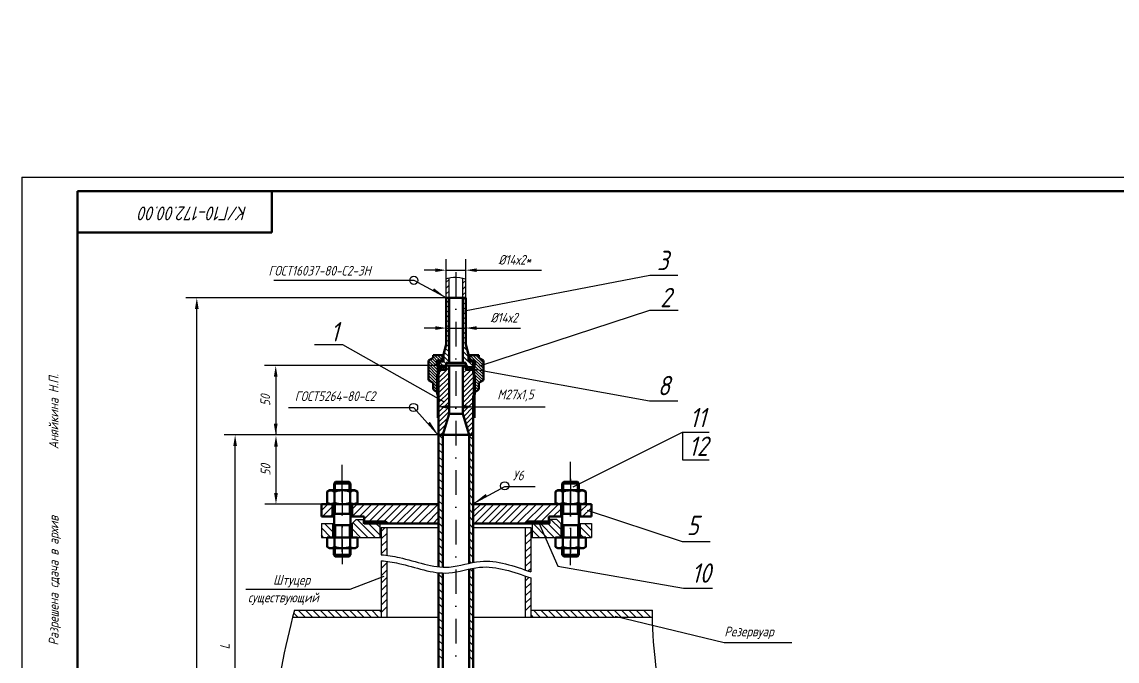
# Model space of a CAD drawing. Header units: inches. Extents: x 5611 to 9158, y -1675 to 1870.
# Drawn here: x 5611.2 to 6006.2, y 1639.5 to 1870.3 of the extents above; entities that cross this region are included whole.
import ezdxf

# ---------------------------------------------------------------- set-up
doc = ezdxf.new("R2010")
doc.units = ezdxf.units.IN
doc.header["$LTSCALE"] = 0.7
doc.header["$MEASUREMENT"] = 0
doc.linetypes.add('DASHDOT', pattern=[25.4, 12.7, -6.35, 0, -6.35])
doc.styles.get("Standard").update_dxf_attribs({"font": 'romand.shx', "width": 0.8, "oblique": 15, "height": 3.5})
doc.dimstyles.get("Standard").update_dxf_attribs({"dimtxt": 3.5, "dimasz": 4, "dimexe": 4, "dimexo": 0, "dimgap": 2, "dimtad": 1, "dimdec": 0, "dimdsep": 46, "dimtxsty": 'Standard', "dimcen": 0.09, "dimadec": 0, "dimazin": 0, "dimtfac": 1, "dimtdec": 0, "dimtmove": 0, "dimatfit": 3, "dimfxl": 0, "dimtolj": 1, "dimtzin": 0, "dimlwd": 25, "dimlwe": 25, "dimarcsym": 0})

# ---------------------------------------------------------------- blocks, each defined once
blk = doc.blocks.new('*D426')
at = {"color": 0, "linetype": 'Continuous', "lineweight": 25}
for p, q in [((5764.26, 1777.58), (5764.26, 1784.65)), ((5771.26, 1777.53), (5771.26, 1784.65)), ((5760.26, 1780.65), (5756.26, 1780.65)), ((5764.26, 1780.65), (5771.26, 1780.65)), ((5775.26, 1780.65), (5798.64, 1780.65))]:
    blk.add_line(p, q, dxfattribs=at)
for points in [[(5760.26, 1781.31), (5760.26, 1779.98), (5764.26, 1780.65)], [(5775.26, 1781.31), (5775.26, 1779.98), (5771.26, 1780.65)]]:
    blk.add_solid(points, dxfattribs=at)
at = {"layer": 'DEFPOINTS', "color": 0, "linetype": 'Continuous', "lineweight": 25}
for p in [(5771.26, 1780.65), (5764.26, 1777.58), (5771.26, 1777.53)]:
    blk.add_point(p, dxfattribs=at)
at = {"color": 0, "linetype": 'Continuous', "lineweight": 25, "insert": (5788.95, 1784.4), "char_height": 3.5, "attachment_point": 5}
blk.add_mtext('\\A1;%%C14х2*', dxfattribs=at)
blk = doc.blocks.new('*D461')
at = {"color": 0, "lineweight": 25}
for p, q in [((5764.26, 1770.69), (5670.27, 1770.69)), ((5674.27, 1477.43), (5674.27, 1766.69)), ((5748.76, 1473.43), (5670.27, 1473.43))]:
    blk.add_line(p, q, dxfattribs=at)
for points in [[(5673.61, 1766.69), (5674.94, 1766.69), (5674.27, 1770.69)], [(5673.61, 1477.43), (5674.94, 1477.43), (5674.27, 1473.43)]]:
    blk.add_solid(points, dxfattribs=at)
at = {"layer": 'DEFPOINTS', "color": 0, "lineweight": 25}
for p in [(5674.27, 1770.69), (5764.26, 1770.69), (5748.76, 1473.43)]:
    blk.add_point(p, dxfattribs=at)
at = {"color": 0, "lineweight": 25, "insert": (5670.52, 1622.06), "char_height": 3.5, "attachment_point": 5, "rotation": 90}
blk.add_mtext('\\A1;L *', dxfattribs=at)
blk = doc.blocks.new('*D464')
at = {"color": 0, "lineweight": 25}
for p, q in [((5761.01, 1735.73), (5761.01, 1727.31)), ((5774.51, 1735.74), (5774.51, 1727.31)), ((5765.01, 1731.31), (5770.51, 1731.31)), ((5774.51, 1731.31), (5799.98, 1731.31))]:
    blk.add_line(p, q, dxfattribs=at)
for points in [[(5765.01, 1731.98), (5765.01, 1730.64), (5761.01, 1731.31)], [(5770.51, 1731.98), (5770.51, 1730.64), (5774.51, 1731.31)]]:
    blk.add_solid(points, dxfattribs=at)
at = {"layer": 'DEFPOINTS', "color": 0, "lineweight": 25}
for p in [(5761.01, 1735.73), (5774.51, 1735.74), (5774.51, 1731.31)]:
    blk.add_point(p, dxfattribs=at)
at = {"color": 0, "lineweight": 25, "insert": (5789.24, 1735.39), "char_height": 3.5, "attachment_point": 5}
blk.add_mtext('\\A1;М27х1,5', dxfattribs=at)

msp = doc.modelspace()

# ---------------------------------------------------------------- hatches: boundary and pattern name
at = {"linetype": 'Continuous', "lineweight": 25}
h = msp.add_hatch(dxfattribs=at)
h.set_pattern_fill('ANSI31', color=0, scale=12, style=0)
h.set_pattern_definition([(45, (4296.405, 1072.1321), (-1.0606602, 1.0606602), [])])
h.paths.add_polyline_path([(5765.26, 1777.89), (5764.82, 1777.78), (5764.26, 1777.58), (5764.26, 1770.69), (5765.26, 1770.69)])
h.paths.add_polyline_path([(5771.26, 1777.53), (5770.66, 1777.66), (5770.26, 1777.74), (5770.26, 1770.69), (5771.26, 1770.69)])
h = msp.add_hatch(dxfattribs=at)
h.set_pattern_fill('ANSI31', color=0, scale=10, angle=90, style=0)
h.set_pattern_definition([(135, (4296.405, 1072.1321), (-0.8838835, -0.8838835), [])])
h.paths.add_polyline_path([(5765.26, 1770.69), (5764.26, 1770.69), (5764.26, 1753.82), (5763.26, 1750.19), (5763.26, 1747.69), (5761.56, 1747.69), (5761.56, 1745.69), (5764.26, 1745.69), (5764.26, 1747.19), (5765.26, 1747.19)])
h.paths.add_polyline_path([(5772.26, 1750.19), (5771.26, 1753.82), (5771.26, 1770.69), (5770.26, 1770.69), (5770.26, 1747.19), (5771.26, 1747.19), (5771.26, 1745.69), (5773.96, 1745.69), (5773.96, 1747.69), (5772.26, 1747.69)])
h = msp.add_hatch(dxfattribs=at)
h.set_pattern_fill('ANSI37', color=0, scale=5, style=0)
h.set_pattern_definition([(45, (4296.40495, 1072.1321), (-0.44194174, 0.44194174), []), (135, (4296.40495, 1072.1321), (-0.44194174, -0.44194174), [])])
h.paths.add_polyline_path([(5773.96, 1745.69), (5771.26, 1745.69), (5771.26, 1744.69), (5773.96, 1744.69)])
h.paths.add_polyline_path([(5764.26, 1745.69), (5761.56, 1745.69), (5761.56, 1744.69), (5764.26, 1744.69)])
at = {"lineweight": 25}
h = msp.add_hatch(dxfattribs=at)
h.set_pattern_fill('ANSI31', color=256, scale=15, angle=90, style=0)
h.set_pattern_definition([(135, (301.7404, 626.126), (-1.3258252, -1.3258252), [])])
h.paths.add_polyline_path([(5740.76, 1655.39), (5740.76, 1657.89), (5709.51, 1657.89), (5709.51, 1657.88), (5709.51, 1657.87), (5709.5, 1657.86), (5709.5, 1657.85), (5709.5, 1657.84), (5709.5, 1657.83), (5709.49, 1657.82), (5709.49, 1657.81), (5709.49, 1657.8), (5709.49, 1657.79), (5709.48, 1657.78), (5709.48, 1657.77), (5709.48, 1657.76), (5709.48, 1657.75), (5709.47, 1657.74), (5709.47, 1657.73), (5709.47, 1657.72), (5709.47, 1657.71), (5709.46, 1657.7), (5709.46, 1657.69), (5709.46, 1657.68), (5709.46, 1657.67), (5709.45, 1657.66), (5709.45, 1657.65), (5709.45, 1657.64), (5709.45, 1657.63), (5709.44, 1657.62), (5709.44, 1657.61), (5709.44, 1657.6), (5709.43, 1657.59), (5709.43, 1657.58), (5709.43, 1657.57), (5709.43, 1657.56), (5709.42, 1657.56), (5709.42, 1657.55), (5709.42, 1657.54), (5709.42, 1657.53), (5709.41, 1657.52), (5709.41, 1657.51), (5709.41, 1657.5), (5709.41, 1657.49), (5709.4, 1657.48), (5709.4, 1657.47), (5709.4, 1657.46), (5709.4, 1657.45), (5709.39, 1657.44), (5709.39, 1657.43), (5709.39, 1657.42), (5709.39, 1657.41), (5709.38, 1657.4), (5709.38, 1657.39), (5709.38, 1657.38), (5709.38, 1657.37), (5709.37, 1657.36), (5709.37, 1657.35), (5709.37, 1657.34), (5709.37, 1657.33), (5709.36, 1657.32), (5709.36, 1657.31), (5709.36, 1657.3), (5709.35, 1657.29), (5709.35, 1657.28), (5709.35, 1657.27), (5709.35, 1657.26), (5709.34, 1657.25), (5709.34, 1657.24), (5709.34, 1657.23), (5709.34, 1657.22), (5709.33, 1657.21), (5709.33, 1657.2), (5709.33, 1657.19), (5709.33, 1657.18), (5709.32, 1657.17), (5709.32, 1657.16), (5709.32, 1657.15), (5709.32, 1657.15), (5709.31, 1657.14), (5709.31, 1657.13), (5709.31, 1657.12), (5709.31, 1657.11), (5709.3, 1657.1), (5709.3, 1657.09), (5709.3, 1657.08), (5709.3, 1657.07), (5709.29, 1657.06), (5709.29, 1657.05), (5709.29, 1657.04), (5709.29, 1657.03), (5709.28, 1657.02), (5709.28, 1657.01), (5709.28, 1657), (5709.28, 1656.99), (5709.27, 1656.98), (5709.27, 1656.97), (5709.27, 1656.96), (5709.26, 1656.95), (5709.26, 1656.94), (5709.26, 1656.93), (5709.26, 1656.92), (5709.25, 1656.91), (5709.25, 1656.9), (5709.25, 1656.89), (5709.25, 1656.88), (5709.24, 1656.87), (5709.24, 1656.86), (5709.24, 1656.85), (5709.24, 1656.84), (5709.23, 1656.83), (5709.23, 1656.82), (5709.23, 1656.81), (5709.23, 1656.8), (5709.22, 1656.79), (5709.22, 1656.78), (5709.22, 1656.77), (5709.22, 1656.76), (5709.21, 1656.75), (5709.21, 1656.74), (5709.21, 1656.73), (5709.21, 1656.73), (5709.2, 1656.72), (5709.2, 1656.71), (5709.2, 1656.7), (5709.2, 1656.69), (5709.19, 1656.68), (5709.19, 1656.67), (5709.19, 1656.66), (5709.19, 1656.65), (5709.18, 1656.64), (5709.18, 1656.63), (5709.18, 1656.62), (5709.18, 1656.61), (5709.17, 1656.6), (5709.17, 1656.59), (5709.17, 1656.58), (5709.17, 1656.57), (5709.16, 1656.56), (5709.16, 1656.55), (5709.16, 1656.54), (5709.15, 1656.53), (5709.15, 1656.52), (5709.15, 1656.51), (5709.15, 1656.5), (5709.14, 1656.49), (5709.14, 1656.48), (5709.14, 1656.47), (5709.14, 1656.46), (5709.13, 1656.45), (5709.13, 1656.44), (5709.13, 1656.43), (5709.13, 1656.42), (5709.12, 1656.41), (5709.12, 1656.4), (5709.12, 1656.39), (5709.12, 1656.38), (5709.11, 1656.37), (5709.11, 1656.36), (5709.11, 1656.35), (5709.11, 1656.34), (5709.1, 1656.33), (5709.1, 1656.32), (5709.1, 1656.31), (5709.1, 1656.31), (5709.09, 1656.3), (5709.09, 1656.29), (5709.09, 1656.28), (5709.09, 1656.27), (5709.08, 1656.26), (5709.08, 1656.25), (5709.08, 1656.24), (5709.08, 1656.23), (5709.07, 1656.22), (5709.07, 1656.21), (5709.07, 1656.2), (5709.07, 1656.19), (5709.06, 1656.18), (5709.06, 1656.17), (5709.06, 1656.16), (5709.06, 1656.15), (5709.05, 1656.14), (5709.05, 1656.13), (5709.05, 1656.12), (5709.05, 1656.11), (5709.04, 1656.1), (5709.04, 1656.09), (5709.04, 1656.08), (5709.03, 1656.07), (5709.03, 1656.06), (5709.03, 1656.05), (5709.03, 1656.04), (5709.02, 1656.03), (5709.02, 1656.02), (5709.02, 1656.01), (5709.02, 1656), (5709.01, 1655.99), (5709.01, 1655.98), (5709.01, 1655.97), (5709.01, 1655.96), (5709, 1655.95), (5709, 1655.94), (5709, 1655.93), (5709, 1655.92), (5708.99, 1655.91), (5708.99, 1655.9), (5708.99, 1655.9), (5708.99, 1655.89), (5708.98, 1655.88), (5708.98, 1655.87), (5708.98, 1655.86), (5708.98, 1655.85), (5708.97, 1655.84), (5708.97, 1655.83), (5708.97, 1655.82), (5708.97, 1655.81), (5708.96, 1655.8), (5708.96, 1655.79), (5708.96, 1655.78), (5708.96, 1655.77), (5708.95, 1655.76), (5708.95, 1655.75), (5708.95, 1655.74), (5708.95, 1655.73), (5708.94, 1655.72), (5708.94, 1655.71), (5708.94, 1655.7), (5708.94, 1655.69), (5708.93, 1655.68), (5708.93, 1655.67), (5708.93, 1655.66), (5708.93, 1655.65), (5708.92, 1655.64), (5708.92, 1655.63), (5708.92, 1655.62), (5708.92, 1655.61), (5708.91, 1655.6), (5708.91, 1655.59), (5708.91, 1655.58), (5708.91, 1655.57), (5708.9, 1655.56), (5708.9, 1655.55), (5708.9, 1655.54), (5708.9, 1655.53), (5708.89, 1655.52), (5708.89, 1655.51), (5708.89, 1655.5), (5708.89, 1655.49), (5708.88, 1655.48), (5708.88, 1655.48), (5708.88, 1655.47), (5708.87, 1655.46), (5708.87, 1655.45), (5708.87, 1655.44), (5708.87, 1655.43), (5708.86, 1655.42), (5708.86, 1655.41), (5708.86, 1655.4), (5708.86, 1655.39)])
h.paths.add_polyline_path([(5794.76, 1657.89), (5794.76, 1655.39), (5838.62, 1655.39), (5838.62, 1655.4), (5838.62, 1655.41), (5838.62, 1655.42), (5838.62, 1655.43), (5838.62, 1655.44), (5838.62, 1655.45), (5838.62, 1655.46), (5838.62, 1655.47), (5838.62, 1655.48), (5838.62, 1655.49), (5838.62, 1655.5), (5838.62, 1655.51), (5838.62, 1655.52), (5838.62, 1655.53), (5838.62, 1655.54), (5838.62, 1655.55), (5838.62, 1655.56), (5838.62, 1655.56), (5838.62, 1655.57), (5838.62, 1655.58), (5838.62, 1655.59), (5838.62, 1655.6), (5838.62, 1655.61), (5838.62, 1655.62), (5838.62, 1655.63), (5838.62, 1655.64), (5838.62, 1655.65), (5838.62, 1655.66), (5838.62, 1655.67), (5838.62, 1655.68), (5838.62, 1655.69), (5838.62, 1655.7), (5838.62, 1655.71), (5838.62, 1655.72), (5838.62, 1655.73), (5838.62, 1655.74), (5838.62, 1655.75), (5838.62, 1655.76), (5838.62, 1655.77), (5838.62, 1655.78), (5838.62, 1655.79), (5838.62, 1655.8), (5838.62, 1655.81), (5838.62, 1655.82), (5838.62, 1655.83), (5838.62, 1655.84), (5838.62, 1655.85), (5838.62, 1655.86), (5838.62, 1655.87), (5838.62, 1655.88), (5838.62, 1655.89), (5838.62, 1655.9), (5838.62, 1655.91), (5838.62, 1655.92), (5838.62, 1655.93), (5838.62, 1655.94), (5838.62, 1655.95), (5838.62, 1655.96), (5838.62, 1655.97), (5838.62, 1655.98), (5838.62, 1655.99), (5838.62, 1656), (5838.62, 1656.01), (5838.62, 1656.02), (5838.62, 1656.03), (5838.62, 1656.04), (5838.62, 1656.05), (5838.62, 1656.06), (5838.62, 1656.07), (5838.62, 1656.08), (5838.62, 1656.09), (5838.62, 1656.1), (5838.62, 1656.11), (5838.62, 1656.12), (5838.62, 1656.13), (5838.62, 1656.14), (5838.61, 1656.15), (5838.61, 1656.16), (5838.61, 1656.17), (5838.61, 1656.18), (5838.61, 1656.18), (5838.61, 1656.19), (5838.61, 1656.2), (5838.61, 1656.21), (5838.61, 1656.22), (5838.61, 1656.23), (5838.61, 1656.24), (5838.61, 1656.25), (5838.61, 1656.26), (5838.61, 1656.27), (5838.61, 1656.28), (5838.61, 1656.29), (5838.61, 1656.3), (5838.61, 1656.31), (5838.61, 1656.32), (5838.61, 1656.33), (5838.61, 1656.34), (5838.61, 1656.35), (5838.61, 1656.36), (5838.61, 1656.37), (5838.61, 1656.38), (5838.61, 1656.39), (5838.61, 1656.4), (5838.61, 1656.41), (5838.61, 1656.42), (5838.61, 1656.43), (5838.61, 1656.44), (5838.61, 1656.45), (5838.61, 1656.46), (5838.61, 1656.47), (5838.61, 1656.48), (5838.61, 1656.49), (5838.61, 1656.5), (5838.61, 1656.51), (5838.61, 1656.52), (5838.61, 1656.53), (5838.61, 1656.54), (5838.61, 1656.55), (5838.61, 1656.56), (5838.61, 1656.57), (5838.61, 1656.58), (5838.61, 1656.59), (5838.61, 1656.6), (5838.61, 1656.61), (5838.61, 1656.62), (5838.61, 1656.63), (5838.61, 1656.64), (5838.61, 1656.65), (5838.61, 1656.65), (5838.61, 1656.66), (5838.61, 1656.67), (5838.61, 1656.68), (5838.61, 1656.69), (5838.61, 1656.7), (5838.61, 1656.71), (5838.61, 1656.72), (5838.61, 1656.73), (5838.61, 1656.74), (5838.61, 1656.75), (5838.61, 1656.76), (5838.61, 1656.77), (5838.61, 1656.78), (5838.61, 1656.79), (5838.61, 1656.8), (5838.61, 1656.81), (5838.61, 1656.82), (5838.61, 1656.83), (5838.61, 1656.84), (5838.61, 1656.85), (5838.61, 1656.86), (5838.61, 1656.87), (5838.61, 1656.88), (5838.61, 1656.89), (5838.61, 1656.9), (5838.61, 1656.91), (5838.61, 1656.92), (5838.61, 1656.93), (5838.61, 1656.94), (5838.61, 1656.95), (5838.61, 1656.96), (5838.61, 1656.97), (5838.61, 1656.98), (5838.62, 1656.99), (5838.62, 1657), (5838.62, 1657.01), (5838.62, 1657.02), (5838.62, 1657.03), (5838.62, 1657.03), (5838.62, 1657.04), (5838.62, 1657.05), (5838.62, 1657.06), (5838.62, 1657.07), (5838.62, 1657.08), (5838.62, 1657.09), (5838.62, 1657.1), (5838.62, 1657.11), (5838.62, 1657.12), (5838.62, 1657.13), (5838.62, 1657.14), (5838.62, 1657.15), (5838.62, 1657.16), (5838.62, 1657.17), (5838.62, 1657.18), (5838.62, 1657.19), (5838.62, 1657.2), (5838.62, 1657.21), (5838.62, 1657.22), (5838.62, 1657.23), (5838.62, 1657.24), (5838.62, 1657.25), (5838.62, 1657.26), (5838.62, 1657.27), (5838.62, 1657.28), (5838.62, 1657.29), (5838.62, 1657.3), (5838.62, 1657.31), (5838.62, 1657.32), (5838.62, 1657.33), (5838.62, 1657.34), (5838.62, 1657.35), (5838.62, 1657.36), (5838.62, 1657.37), (5838.62, 1657.37), (5838.62, 1657.38), (5838.62, 1657.39), (5838.62, 1657.4), (5838.62, 1657.41), (5838.62, 1657.42), (5838.62, 1657.43), (5838.62, 1657.44), (5838.62, 1657.45), (5838.62, 1657.46), (5838.62, 1657.47), (5838.62, 1657.48), (5838.62, 1657.49), (5838.62, 1657.5), (5838.62, 1657.51), (5838.62, 1657.52), (5838.62, 1657.53), (5838.62, 1657.54), (5838.62, 1657.55), (5838.62, 1657.56), (5838.62, 1657.57), (5838.62, 1657.58), (5838.62, 1657.59), (5838.62, 1657.6), (5838.62, 1657.61), (5838.62, 1657.62), (5838.62, 1657.63), (5838.62, 1657.64), (5838.62, 1657.65), (5838.62, 1657.66), (5838.62, 1657.67), (5838.62, 1657.67), (5838.62, 1657.68), (5838.62, 1657.69), (5838.62, 1657.7), (5838.62, 1657.71), (5838.62, 1657.72), (5838.62, 1657.73), (5838.62, 1657.74), (5838.62, 1657.75), (5838.62, 1657.76), (5838.62, 1657.77), (5838.62, 1657.78), (5838.62, 1657.79), (5838.62, 1657.8), (5838.62, 1657.81), (5838.62, 1657.82), (5838.62, 1657.83), (5838.62, 1657.84), (5838.62, 1657.85), (5838.62, 1657.86), (5838.62, 1657.87), (5838.62, 1657.88), (5838.62, 1657.89)])

# ---------------------------------------------------------------- linework, layer by layer
for p, q in [((5611.18, 1814.2), (5611.18, 1394.2)), ((5764.43, 1770.5), (5752.65, 1776.92)), ((5761.47, 1720.97), (5752.54, 1730.98)), ((5724.26, 1701.19), (5724.26, 1704.19)), ((5729.26, 1701.19), (5729.26, 1704.19)), ((5773.88, 1696.27), (5785.4, 1702.5))]:
    msp.add_line(p, q)
for p, q in [((5611.18, 1814.2), (6205.18, 1814.2)), ((5770.8, 1765.98), (5837.66, 1778.9)), ((5837.66, 1778.9), (5847.79, 1778.9)), ((5752.65, 1776.92), (5702.04, 1776.92)), ((5764.26, 1770.69), (5764.26, 1755.75)), ((5771.26, 1770.69), (5771.26, 1755.75)), ((5776.35, 1746.07), (5837.75, 1766.19)), ((5837.75, 1766.19), (5847.88, 1766.19)), ((5760.26, 1759.75), (5756.26, 1759.75)), ((5764.26, 1759.75), (5771.26, 1759.75)), ((5775.26, 1759.75), (5790.99, 1759.75)), ((5726.94, 1753.64), (5716.71, 1753.64)), ((5763.34, 1733.06), (5726.94, 1753.64)), ((5764.26, 1746.19), (5698.74, 1746.19)), ((5772.5, 1745.3), (5837.63, 1733.49)), ((5702.74, 1742.19), (5702.74, 1721.19)), ((5752.54, 1730.98), (5707.3, 1730.98)), ((5837.63, 1733.49), (5847.76, 1733.49)), ((5761.51, 1721.19), (5684.09, 1721.19)), ((5774.01, 1721.19), (5761.51, 1721.19)), ((5763.01, 1717.09), (5761.51, 1718.59)), ((5763.01, 1719.74), (5761.56, 1721.19)), ((5774.01, 1719.35), (5772.51, 1720.85)), ((5810.07, 1702.44), (5849.53, 1722.16)), ((5849.53, 1722.16), (5859.06, 1722.16)), ((5849.53, 1722.16), (5849.53, 1712.16)), ((5688.09, 1572.43), (5688.09, 1717.19)), ((5702.82, 1716.97), (5702.82, 1700.19)), ((5763.01, 1714.44), (5761.51, 1715.94)), ((5774.01, 1716.69), (5772.51, 1718.19)), ((5774.01, 1714.04), (5772.51, 1715.54)), ((5763.01, 1711.79), (5761.51, 1713.29)), ((5774.01, 1711.39), (5772.51, 1712.89)), ((5809.11, 1704.2), (5809.11, 1711.4)), ((5849.53, 1712.16), (5859.06, 1712.16)), ((5726.76, 1704.19), (5726.76, 1710.36)), ((5763.01, 1709.13), (5761.51, 1710.63)), ((5763.01, 1706.48), (5761.51, 1707.98)), ((5774.01, 1708.74), (5772.51, 1710.24)), ((5774.01, 1706.09), (5772.51, 1707.59)), ((5763.01, 1703.83), (5761.51, 1705.33)), ((5774.01, 1703.44), (5772.51, 1704.94)), ((5806.61, 1701.19), (5806.61, 1704.19)), ((5811.61, 1701.19), (5811.61, 1704.19)), ((5763.01, 1701.18), (5761.51, 1702.68)), ((5763.01, 1698.53), (5761.51, 1700.03)), ((5774.01, 1700.79), (5772.51, 1702.29)), ((5774.01, 1698.13), (5772.51, 1699.63)), ((5785.4, 1702.5), (5796.37, 1702.5)), ((5719.26, 1696.19), (5698.82, 1696.19)), ((5719.26, 1693.93), (5721.52, 1696.19)), ((5749.26, 1696.19), (5719.26, 1696.19)), ((5719.67, 1691.69), (5723.26, 1695.28)), ((5723.76, 1696.19), (5723.76, 1691.69)), ((5724.3, 1692.71), (5724.3, 1696.19)), ((5729.3, 1692.71), (5729.3, 1696.19)), ((5729.76, 1696.19), (5729.76, 1691.69)), ((5730.26, 1694.32), (5732.12, 1696.19)), ((5730.28, 1691.69), (5734.78, 1696.19)), ((5732.93, 1691.69), (5737.43, 1696.19)), ((5734.61, 1690.72), (5740.08, 1696.19)), ((5736.48, 1689.94), (5742.73, 1696.19)), ((5739.13, 1689.94), (5745.38, 1696.19)), ((5741.78, 1689.94), (5748.03, 1696.19)), ((5743.69, 1689.19), (5750.69, 1696.19)), ((5746.34, 1689.19), (5753.34, 1696.19)), ((5748.68, 1689.19), (5755.68, 1696.19)), ((5751.48, 1689.19), (5758.48, 1696.19)), ((5754.29, 1689.19), (5761.29, 1696.19)), ((5763.01, 1695.88), (5761.51, 1697.38)), ((5774.01, 1695.48), (5772.51, 1696.98)), ((5774.01, 1691.46), (5778.74, 1696.19)), ((5774.01, 1693.48), (5776.71, 1696.19)), ((5774.42, 1689.19), (5781.42, 1696.19)), ((5776.93, 1689.19), (5783.93, 1696.19)), ((5779.44, 1689.19), (5786.44, 1696.19)), ((5781.79, 1689.19), (5788.79, 1696.19)), ((5784.45, 1689.19), (5791.45, 1696.19)), ((5787.1, 1689.19), (5794.1, 1696.19)), ((5789.75, 1689.19), (5796.75, 1696.19)), ((5792.4, 1689.19), (5799.4, 1696.19)), ((5795.8, 1689.94), (5802.05, 1696.19)), ((5798.45, 1689.94), (5804.7, 1696.19)), ((5806.65, 1692.71), (5806.65, 1696.19)), ((5811.65, 1692.71), (5811.65, 1696.19)), ((5812.61, 1696.14), (5812.66, 1696.19)), ((5812.61, 1693.48), (5815.31, 1696.19)), ((5722.32, 1691.69), (5723.26, 1692.62)), ((5757.09, 1689.19), (5761.51, 1693.6)), ((5759.51, 1689.19), (5761.51, 1691.19)), ((5763.01, 1693.22), (5761.51, 1694.72)), ((5763.01, 1690.57), (5761.51, 1692.07)), ((5774.01, 1692.83), (5772.51, 1694.33)), ((5774.01, 1690.18), (5772.51, 1691.68)), ((5801.26, 1691.69), (5801.26, 1689.19)), ((5802.86, 1691.69), (5805.65, 1694.49)), ((5805.51, 1691.69), (5805.65, 1691.83)), ((5813.46, 1691.69), (5816.61, 1694.83)), ((5815.12, 1694.03), (5849.32, 1682.73)), ((5816.11, 1691.69), (5816.61, 1692.18)), ((5719.26, 1689.19), (5719.26, 1684.19)), ((5719.26, 1689.19), (5723.76, 1689.19)), ((5722.67, 1684.19), (5719.26, 1687.6)), ((5723.26, 1686.25), (5720.32, 1689.19)), ((5723.26, 1688.9), (5722.97, 1689.19)), ((5723.26, 1689.19), (5723.26, 1684.19)), ((5723.76, 1689.19), (5723.76, 1684.19)), ((5724.26, 1688.61), (5724.26, 1684.19)), ((5729.26, 1688.61), (5729.26, 1684.19)), ((5729.76, 1689.19), (5729.76, 1684.19)), ((5729.76, 1689.19), (5730.26, 1689.19)), ((5730.26, 1689.19), (5731.76, 1690.69)), ((5730.26, 1689.19), (5730.26, 1684.19)), ((5733.27, 1684.19), (5730.26, 1687.21)), ((5735.93, 1684.19), (5730.59, 1689.52)), ((5731.76, 1690.69), (5734.61, 1690.69)), ((5738.58, 1684.19), (5732.08, 1690.69)), ((5734.26, 1690.69), (5734.26, 1689.19)), ((5734.61, 1689.19), (5734.26, 1689.19)), ((5735.35, 1689.19), (5734.61, 1689.93)), ((5734.85, 1689.19), (5735.6, 1689.94)), ((5740.26, 1685.16), (5736.23, 1689.19)), ((5737.11, 1689.19), (5736.36, 1689.94)), ((5736.62, 1689.19), (5737.37, 1689.94)), ((5738.88, 1689.19), (5738.13, 1689.94)), ((5738.38, 1689.19), (5739.13, 1689.94)), ((5740.26, 1687.81), (5738.88, 1689.19)), ((5740.26, 1689.58), (5739.9, 1689.94)), ((5740.15, 1689.19), (5740.26, 1689.29)), ((5740.26, 1689.19), (5740.26, 1684.19)), ((5740.76, 1686.26), (5742.19, 1687.69)), ((5740.76, 1687.69), (5740.76, 1677.9)), ((5740.76, 1687.69), (5761.51, 1687.69)), ((5742.76, 1687.69), (5742.76, 1677.69)), ((5761.24, 1689.19), (5761.51, 1689.46)), ((5763.01, 1687.92), (5761.51, 1689.42)), ((5774.01, 1687.53), (5772.51, 1689.03)), ((5774.01, 1687.69), (5794.76, 1687.69)), ((5793.11, 1689.69), (5792.61, 1689.19)), ((5793.11, 1689.69), (5792.61, 1689.19)), ((5792.76, 1687.69), (5792.76, 1672.43)), ((5794.76, 1687.69), (5794.76, 1671.76)), ((5795.26, 1689.39), (5795.8, 1689.94)), ((5795.26, 1689.94), (5795.26, 1684.19)), ((5795.55, 1689.19), (5795.26, 1689.48)), ((5800.55, 1684.19), (5795.55, 1689.19)), ((5797.32, 1689.19), (5796.57, 1689.94)), ((5796.82, 1689.19), (5797.57, 1689.94)), ((5797.68, 1689.45), (5804.52, 1673.77)), ((5803.2, 1684.19), (5798.2, 1689.19)), ((5799.09, 1689.19), (5798.34, 1689.94)), ((5798.59, 1689.19), (5799.34, 1689.94)), ((5800.85, 1689.19), (5800.1, 1689.94)), ((5800.36, 1689.19), (5801.11, 1689.94)), ((5805.61, 1684.44), (5800.85, 1689.19)), ((5801.11, 1689.94), (5801.26, 1690.09)), ((5804.11, 1690.69), (5801.26, 1690.69)), ((5801.26, 1689.19), (5801.61, 1689.19)), ((5801.61, 1690.69), (5801.61, 1689.19)), ((5805.61, 1687.09), (5802.01, 1690.69)), ((5805.61, 1689.19), (5804.11, 1690.69)), ((5805.61, 1689.19), (5805.61, 1684.19)), ((5805.61, 1689.19), (5806.11, 1689.19)), ((5806.61, 1688.61), (5806.61, 1684.19)), ((5811.61, 1688.61), (5811.61, 1684.19)), ((5812.11, 1689.19), (5816.61, 1689.19)), ((5812.61, 1689.19), (5812.61, 1684.19)), ((5816.46, 1684.19), (5812.61, 1688.04)), ((5816.61, 1686.69), (5814.11, 1689.19)), ((5816.61, 1689.19), (5816.61, 1684.19)), ((5720.02, 1684.19), (5719.26, 1684.95)), ((5719.26, 1684.19), (5740.76, 1684.19)), ((5730.62, 1684.19), (5730.26, 1684.56)), ((5740.76, 1683.61), (5742.76, 1685.61)), ((5763.01, 1685.27), (5761.51, 1686.77)), ((5763.01, 1682.62), (5761.51, 1684.12)), ((5774.01, 1684.88), (5772.51, 1686.38)), ((5774.01, 1682.22), (5772.51, 1683.72)), ((5792.76, 1684.24), (5794.76, 1686.24)), ((5792.76, 1681.59), (5794.76, 1683.59)), ((5794.76, 1684.19), (5816.61, 1684.19)), ((5797.9, 1684.19), (5795.26, 1686.83)), ((5813.81, 1684.19), (5812.61, 1685.39)), ((5724.23, 1680.23), (5724.23, 1677.33)), ((5729.23, 1680.23), (5729.23, 1677.33)), ((5740.76, 1680.96), (5742.76, 1682.96)), ((5740.76, 1678.3), (5742.76, 1680.3)), ((5763.01, 1679.97), (5761.51, 1681.47)), ((5774.01, 1679.57), (5772.51, 1681.07)), ((5792.76, 1678.94), (5794.76, 1680.94)), ((5806.61, 1680.23), (5806.61, 1677.33)), ((5811.61, 1680.23), (5811.61, 1677.33)), ((5849.32, 1682.73), (5859.45, 1682.73)), ((5740.76, 1675.65), (5740.86, 1675.76)), ((5740.76, 1675.76), (5740.76, 1655.39)), ((5742.76, 1675.55), (5742.76, 1655.39)), ((5763.01, 1677.31), (5761.51, 1678.81)), ((5763.01, 1674.66), (5761.51, 1676.16)), ((5774.01, 1676.92), (5772.51, 1678.42)), ((5773.28, 1674.99), (5772.51, 1675.77)), ((5792.76, 1676.29), (5794.76, 1678.29)), ((5792.76, 1673.63), (5794.76, 1675.63)), ((5740.76, 1673), (5742.76, 1675)), ((5740.76, 1670.35), (5742.76, 1672.35)), ((5774.01, 1671.62), (5772.8, 1672.82)), ((5793.84, 1672.07), (5794.76, 1672.98)), ((5804.52, 1673.77), (5849.86, 1665.83)), ((5729.6, 1665.43), (5741.85, 1670.2)), ((5740.76, 1667.7), (5742.76, 1669.7)), ((5740.76, 1669.42), (5740.76, 1655.39)), ((5742.76, 1669.74), (5742.76, 1655.39)), ((5763.01, 1669.36), (5761.51, 1670.86)), ((5763.01, 1666.71), (5761.51, 1668.21)), ((5774.01, 1668.97), (5772.51, 1670.47)), ((5774.01, 1666.31), (5772.51, 1667.81)), ((5792.76, 1670.24), (5792.76, 1655.39)), ((5792.76, 1668.33), (5794.19, 1669.77)), ((5792.76, 1668.71), (5792.76, 1655.39)), ((5792.76, 1665.68), (5794.76, 1667.68)), ((5794.76, 1669.58), (5794.76, 1655.39)), ((5794.76, 1668.46), (5794.76, 1655.39)), ((5691.91, 1665.43), (5729.6, 1665.43)), ((5740.76, 1665.05), (5742.76, 1667.05)), ((5740.76, 1662.39), (5742.76, 1664.39)), ((5763.01, 1664.06), (5761.51, 1665.56)), ((5774.01, 1663.66), (5772.51, 1665.16)), ((5792.76, 1663.03), (5794.76, 1665.03)), ((5849.86, 1665.83), (5860.28, 1665.83)), ((5740.76, 1659.74), (5742.76, 1661.74)), ((5763.01, 1661.4), (5761.51, 1662.9)), ((5763.01, 1658.75), (5761.51, 1660.25)), ((5774.01, 1661.01), (5772.51, 1662.51)), ((5774.01, 1658.36), (5772.51, 1659.86)), ((5792.76, 1660.38), (5794.76, 1662.38)), ((5792.76, 1657.72), (5794.76, 1659.72)), ((5708.86, 1655.39), (5761.51, 1655.39)), ((5709.51, 1657.89), (5740.76, 1657.89)), ((5740.76, 1657.09), (5742.76, 1659.09)), ((5741.7, 1655.39), (5741.76, 1655.44)), ((5763.01, 1656.1), (5761.51, 1657.6)), ((5774.01, 1655.71), (5772.51, 1657.21)), ((5774.01, 1655.39), (5838.62, 1655.39)), ((5794.76, 1657.89), (5838.62, 1657.89)), ((5825.24, 1655.74), (5864.45, 1646.21)), ((5763.01, 1653.45), (5761.51, 1654.95)), ((5763.01, 1650.8), (5761.51, 1652.3)), ((5774.01, 1653.06), (5772.51, 1654.56)), ((5774.01, 1650.4), (5772.51, 1651.9)), ((5763.01, 1648.15), (5761.51, 1649.65)), ((5774.01, 1647.75), (5772.51, 1649.25)), ((5763.01, 1645.49), (5761.51, 1646.99)), ((5763.01, 1642.84), (5761.51, 1644.34)), ((5774.01, 1645.1), (5772.51, 1646.6)), ((5774.01, 1642.45), (5772.51, 1643.95)), ((5864.45, 1646.21), (5888.91, 1646.21)), ((5763.01, 1640.19), (5761.51, 1641.69)), ((5774.01, 1639.8), (5772.51, 1641.3))]:
    msp.add_line(p, q, dxfattribs=at)
at = {"lineweight": 50}
for p, q in [((5631.18, 1809.2), (5631.18, 1399.2)), ((5631.18, 1809.2), (6200.18, 1809.2)), ((5701.36, 1794.31), (5701.36, 1809.2)), ((5631.18, 1794.31), (5701.36, 1794.31)), ((5761.51, 1735.24), (5761.51, 1675.14)), ((5774.01, 1735.24), (5774.01, 1675.14)), ((5761.51, 1732.69), (5761.51, 1673.56)), ((5763.01, 1721.19), (5763.01, 1673.44)), ((5772.51, 1721.19), (5772.51, 1674.83)), ((5723.76, 1703.69), (5724.26, 1704.19)), ((5723.76, 1701.19), (5723.76, 1703.69)), ((5729.76, 1703.69), (5723.76, 1703.69)), ((5729.26, 1704.19), (5724.26, 1704.19)), ((5729.76, 1703.69), (5729.26, 1704.19)), ((5729.76, 1701.19), (5729.76, 1703.69)), ((5806.11, 1703.69), (5806.61, 1704.19)), ((5806.11, 1701.19), (5806.11, 1703.69)), ((5812.11, 1703.69), (5806.11, 1703.69)), ((5811.61, 1704.19), (5806.61, 1704.19)), ((5812.11, 1703.69), (5811.61, 1704.19)), ((5812.11, 1701.19), (5812.11, 1703.69)), ((5722.1, 1701.19), (5721.26, 1700.7)), ((5721.26, 1696.68), (5721.26, 1700.7)), ((5731.38, 1701.19), (5722.1, 1701.19)), ((5723.93, 1696.64), (5723.93, 1700.73)), ((5729.58, 1696.64), (5729.58, 1700.73)), ((5732.26, 1700.68), (5731.38, 1701.19)), ((5732.26, 1696.7), (5732.26, 1700.68)), ((5804.45, 1701.19), (5803.61, 1700.7)), ((5803.61, 1696.68), (5803.61, 1700.7)), ((5813.73, 1701.19), (5804.45, 1701.19)), ((5806.28, 1696.64), (5806.28, 1700.73)), ((5811.93, 1696.64), (5811.93, 1700.73)), ((5814.61, 1700.68), (5813.73, 1701.19)), ((5814.61, 1696.7), (5814.61, 1700.68)), ((5719.26, 1696.19), (5719.26, 1691.69)), ((5719.26, 1696.19), (5761.51, 1696.19)), ((5722.1, 1696.19), (5721.26, 1696.68)), ((5723.26, 1696.19), (5723.26, 1691.69)), ((5723.76, 1684.19), (5723.76, 1696.19)), ((5729.76, 1684.19), (5729.76, 1696.19)), ((5730.26, 1696.19), (5730.26, 1691.69)), ((5732.26, 1696.7), (5731.38, 1696.19)), ((5816.61, 1696.19), (5774.01, 1696.19)), ((5804.45, 1696.19), (5803.61, 1696.68)), ((5805.65, 1696.19), (5805.65, 1691.69)), ((5806.11, 1684.19), (5806.11, 1696.19)), ((5812.11, 1684.19), (5812.11, 1696.19)), ((5812.61, 1696.19), (5812.61, 1691.69)), ((5814.61, 1696.7), (5813.73, 1696.19)), ((5816.61, 1696.19), (5816.61, 1691.69)), ((5719.26, 1691.69), (5723.76, 1691.69)), ((5729.76, 1692.71), (5723.76, 1692.71)), ((5729.76, 1691.69), (5734.61, 1691.69)), ((5734.61, 1691.69), (5734.61, 1689.19)), ((5806.11, 1691.69), (5801.26, 1691.69)), ((5801.26, 1691.69), (5801.26, 1689.19)), ((5812.11, 1692.71), (5806.11, 1692.71)), ((5816.61, 1691.69), (5812.11, 1691.69)), ((5729.76, 1688.61), (5723.76, 1688.61)), ((5734.61, 1689.94), (5742.51, 1689.94)), ((5734.61, 1689.19), (5761.51, 1689.19)), ((5740.26, 1689.94), (5740.26, 1689.2)), ((5742.51, 1689.94), (5743.26, 1689.19)), ((5774.01, 1689.19), (5801.26, 1689.19)), ((5793.36, 1689.94), (5792.61, 1689.19)), ((5793.36, 1689.94), (5801.26, 1689.94)), ((5795.26, 1689.94), (5795.26, 1689.2)), ((5812.11, 1688.61), (5806.11, 1688.61)), ((5732.26, 1684.19), (5721.26, 1684.19)), ((5721.26, 1680.71), (5721.26, 1684.19)), ((5723.93, 1680.78), (5723.93, 1684.14)), ((5729.58, 1680.67), (5729.58, 1684.14)), ((5732.26, 1680.73), (5732.26, 1684.19)), ((5814.61, 1684.19), (5803.61, 1684.19)), ((5803.61, 1680.71), (5803.61, 1684.19)), ((5806.28, 1680.68), (5806.28, 1684.14)), ((5811.93, 1680.68), (5811.93, 1684.14)), ((5814.61, 1680.73), (5814.61, 1684.19)), ((5722.1, 1680.23), (5721.26, 1680.71)), ((5731.38, 1680.23), (5722.1, 1680.23)), ((5723.73, 1680.23), (5723.73, 1677.83)), ((5729.73, 1680.23), (5729.73, 1677.83)), ((5732.26, 1680.73), (5731.38, 1680.23)), ((5804.45, 1680.23), (5803.61, 1680.71)), ((5813.73, 1680.23), (5804.45, 1680.23)), ((5806.11, 1680.23), (5806.11, 1677.83)), ((5812.11, 1680.23), (5812.11, 1677.83)), ((5814.61, 1680.73), (5813.73, 1680.23)), ((5723.73, 1677.83), (5724.23, 1677.33)), ((5723.73, 1677.83), (5729.73, 1677.83)), ((5724.23, 1677.33), (5729.23, 1677.33)), ((5729.73, 1677.83), (5729.23, 1677.33)), ((5806.11, 1677.83), (5806.61, 1677.33)), ((5812.11, 1677.83), (5806.11, 1677.83)), ((5811.61, 1677.33), (5806.61, 1677.33)), ((5812.11, 1677.83), (5811.61, 1677.33)), ((5761.51, 1671.42), (5761.51, 1670.06)), ((5761.51, 1671.42), (5761.51, 1614.33)), ((5763.01, 1671.32), (5763.01, 1669.66)), ((5763.01, 1671.32), (5763.01, 1613.93)), ((5772.51, 1672.76), (5772.51, 1671.23)), ((5772.51, 1672.76), (5772.51, 1615.5)), ((5774.01, 1673.07), (5774.01, 1671.11)), ((5774.01, 1673.07), (5774.01, 1615.38))]:
    msp.add_line(p, q, dxfattribs=at)
at = {"color": 0, "linetype": 'Continuous', "lineweight": 25}
for p, q in [((5765.26, 1770.69), (5765.26, 1777.89)), ((5764.26, 1770.69), (5764.26, 1777.58)), ((5770.26, 1770.69), (5770.26, 1777.74)), ((5771.26, 1770.69), (5771.26, 1777.53)), ((5757.83, 1747.94), (5760.98, 1744.79)), ((5757.83, 1746.88), (5760.98, 1743.73)), ((5758.45, 1748.39), (5760.98, 1745.85)), ((5759.12, 1748.78), (5760.81, 1747.09)), ((5759.48, 1749.48), (5760.98, 1747.98)), ((5760.03, 1749.99), (5762.03, 1747.99)), ((5760.98, 1746.32), (5760.98, 1736.99)), ((5761.09, 1749.99), (5762.86, 1748.22)), ((5762.15, 1749.99), (5762.86, 1749.28)), ((5772.61, 1749.08), (5773.69, 1747.99)), ((5772.61, 1748.02), (5772.63, 1747.99)), ((5772.75, 1749.99), (5777.63, 1745.11)), ((5773.81, 1749.99), (5777.63, 1746.18)), ((5774.39, 1746.23), (5774.48, 1746.14)), ((5774.48, 1746.32), (5774.48, 1736.99)), ((5774.66, 1747.03), (5777.63, 1744.05)), ((5774.88, 1749.99), (5777.63, 1747.24)), ((5775.94, 1749.99), (5775.98, 1749.95)), ((5757.83, 1745.82), (5760.98, 1742.67)), ((5757.83, 1744.76), (5760.98, 1741.61)), ((5757.83, 1743.7), (5760.98, 1740.55)), ((5757.83, 1742.64), (5760.98, 1739.49)), ((5760.98, 1745.85), (5761.53, 1745.3)), ((5760.98, 1744.79), (5761.53, 1744.24)), ((5760.98, 1743.73), (5761.53, 1743.18)), ((5761.01, 1741.24), (5765.26, 1745.49)), ((5761.01, 1739.47), (5765.26, 1743.72)), ((5761.56, 1743.56), (5762.69, 1744.69)), ((5761.56, 1743.19), (5761.56, 1735.08)), ((5770.26, 1745.18), (5771.26, 1746.18)), ((5770.26, 1743.42), (5771.53, 1744.69)), ((5770.26, 1741.65), (5773.3, 1744.69)), ((5770.26, 1739.88), (5773.96, 1743.58)), ((5770.26, 1738.11), (5774.48, 1742.34)), ((5773.93, 1745.63), (5774.48, 1745.08)), ((5773.93, 1744.57), (5774.48, 1744.02)), ((5773.93, 1743.51), (5774.48, 1742.96)), ((5773.96, 1743.19), (5773.96, 1735.08)), ((5774.48, 1746.14), (5777.63, 1742.99)), ((5774.48, 1745.08), (5777.63, 1741.93)), ((5774.48, 1744.02), (5777.57, 1740.93)), ((5774.48, 1742.96), (5776.91, 1740.54)), ((5757.83, 1741.58), (5759.33, 1740.08)), ((5759.48, 1739.93), (5760.98, 1738.43)), ((5759.48, 1738.87), (5760.98, 1737.37)), ((5760.98, 1741.61), (5761.01, 1741.59)), ((5760.98, 1740.55), (5761.01, 1740.53)), ((5760.98, 1739.49), (5761.01, 1739.47)), ((5760.98, 1738.43), (5761.01, 1738.41)), ((5761.01, 1737.7), (5765.26, 1741.95)), ((5761.01, 1735.93), (5765.26, 1740.18)), ((5761.56, 1734.72), (5765.26, 1738.42)), ((5770.26, 1736.35), (5774.48, 1740.57)), ((5770.26, 1734.58), (5774.48, 1738.8)), ((5774.48, 1741.9), (5776.24, 1740.14)), ((5774.48, 1740.84), (5775.98, 1739.34)), ((5774.48, 1739.78), (5775.98, 1738.28)), ((5774.48, 1738.72), (5775.72, 1737.48)), ((5759.48, 1737.81), (5760.3, 1736.99)), ((5760.98, 1737.37), (5761.01, 1737.34)), ((5761.51, 1731.13), (5765.26, 1734.88)), ((5761.56, 1732.95), (5765.26, 1736.65)), ((5770.26, 1732.81), (5774.48, 1737.04)), ((5770.26, 1731.04), (5773.96, 1734.74)), ((5774.48, 1737.66), (5775.15, 1736.99)), ((5761.51, 1729.36), (5765.26, 1733.11)), ((5761.51, 1727.6), (5765.26, 1731.35)), ((5770.26, 1729.28), (5773.96, 1732.98)), ((5770.55, 1727.8), (5774.01, 1731.26)), ((5761.51, 1725.83), (5765.26, 1729.58)), ((5761.51, 1724.06), (5764.85, 1727.4)), ((5770.95, 1726.44), (5774.01, 1729.49)), ((5771.36, 1725.08), (5774.01, 1727.72)), ((5761.51, 1722.29), (5764.09, 1724.88)), ((5771.77, 1723.72), (5774.01, 1725.95)), ((5772.18, 1722.36), (5774.01, 1724.19)), ((5762.17, 1721.19), (5763.33, 1722.35)), ((5772.78, 1721.19), (5774.01, 1722.42))]:
    msp.add_line(p, q, dxfattribs=at)
at = {"linetype": 'DASHDOT', "lineweight": 25}
for p, q in [((5767.76, 1779.91), (5767.76, 1466.22)), ((5809.11, 1705.29), (5809.11, 1678.63)), ((5726.76, 1701.3), (5726.76, 1673.55))]:
    msp.add_line(p, q, dxfattribs=at)
at = {"color": 0, "linetype": 'Continuous', "lineweight": 50}
for p, q in [((5771.26, 1770.69), (5764.26, 1770.69)), ((5764.26, 1753.82), (5764.26, 1770.69)), ((5765.26, 1747.19), (5765.26, 1770.69)), ((5770.26, 1747.19), (5770.26, 1770.69)), ((5771.26, 1753.82), (5771.26, 1770.69)), ((5763.26, 1750.19), (5764.26, 1753.82)), ((5763.26, 1747.69), (5763.26, 1750.19)), ((5772.26, 1750.19), (5771.26, 1753.82)), ((5772.26, 1747.69), (5772.26, 1750.19)), ((5759.48, 1748.99), (5757.83, 1748.02)), ((5757.83, 1748.02), (5757.83, 1740.96)), ((5759.48, 1749.99), (5759.48, 1748.99)), ((5759.48, 1749.99), (5763.26, 1749.99)), ((5760.81, 1747.74), (5760.81, 1746.7)), ((5760.95, 1746.34), (5761.53, 1745.77)), ((5761.06, 1747.99), (5763.26, 1747.99)), ((5761.56, 1745.69), (5761.56, 1747.69)), ((5763.26, 1747.69), (5761.56, 1747.69)), ((5762.86, 1749.99), (5762.86, 1747.99)), ((5764.26, 1745.69), (5764.26, 1747.19)), ((5771.26, 1747.19), (5764.26, 1747.19)), ((5771.26, 1745.69), (5771.26, 1747.19)), ((5775.98, 1749.99), (5772.26, 1749.99)), ((5774.41, 1747.99), (5772.26, 1747.99)), ((5773.96, 1747.69), (5772.26, 1747.69)), ((5772.61, 1749.99), (5772.61, 1747.99)), ((5774.51, 1746.34), (5773.93, 1745.77)), ((5773.96, 1745.69), (5773.96, 1747.69)), ((5774.66, 1747.74), (5774.66, 1746.7)), ((5775.98, 1749.99), (5775.98, 1748.99)), ((5775.98, 1748.99), (5777.63, 1748.02)), ((5777.63, 1748.02), (5777.63, 1740.96)), ((5761.56, 1743.19), (5761.01, 1742.64)), ((5761.01, 1742.64), (5761.01, 1735.73)), ((5761.56, 1745.69), (5761.56, 1743.19)), ((5761.56, 1745.69), (5764.26, 1745.69)), ((5764.26, 1745.69), (5761.56, 1745.69)), ((5761.56, 1744.69), (5764.26, 1744.69)), ((5764.26, 1746.19), (5764.26, 1744.69)), ((5764.26, 1746.19), (5771.26, 1746.19)), ((5765.26, 1746.19), (5765.26, 1728.76)), ((5770.26, 1746.19), (5770.26, 1728.76)), ((5771.26, 1746.19), (5771.26, 1744.69)), ((5771.26, 1745.69), (5773.96, 1745.69)), ((5773.96, 1745.69), (5771.26, 1745.69)), ((5771.26, 1744.69), (5773.96, 1744.69)), ((5773.96, 1745.69), (5773.96, 1743.19)), ((5773.96, 1743.19), (5774.51, 1742.64)), ((5774.51, 1742.64), (5774.51, 1735.74)), ((5759.48, 1739.99), (5757.83, 1740.96)), ((5759.48, 1739.99), (5759.48, 1737.74)), ((5775.98, 1739.99), (5777.63, 1740.96)), ((5775.98, 1739.99), (5775.98, 1737.74)), ((5759.48, 1737.74), (5760.23, 1736.99)), ((5760.23, 1736.99), (5760.98, 1736.99)), ((5761.51, 1735.24), (5761.01, 1735.74)), ((5774.01, 1735.24), (5774.51, 1735.74)), ((5775.23, 1736.99), (5774.48, 1736.99)), ((5775.98, 1737.74), (5775.23, 1736.99)), ((5762.98, 1721.19), (5765.26, 1728.76)), ((5765.26, 1728.76), (5770.26, 1728.76)), ((5772.53, 1721.19), (5770.26, 1728.76)), ((5761.51, 1721.19), (5774.01, 1721.19))]:
    msp.add_line(p, q, dxfattribs=at)
at = {"linetype": 'DASHDOT'}
for p, q in [((5726.76, 1678.98), (5726.76, 1706.45)), ((5809.11, 1674.2), (5809.11, 1705.96))]:
    msp.add_line(p, q, dxfattribs=at)
at = {"color": 0, "linetype": 'Continuous', "lineweight": 25}
msp.add_lwpolyline([(5764.26, 1777.58), (5764.82, 1777.78), (5765.88, 1778.05), (5766.87, 1778.17), (5767.91, 1778.14), (5769.13, 1777.97), (5770.66, 1777.66), (5771.26, 1777.53)], dxfattribs=at)
for points in [[(5764.43, 1770.5, 0, 0.984, 0), (5759.58, 1773.69, 0.984, 0.984, 0)], [(5761.47, 1720.97, 0, 0.984, 0), (5757.97, 1725.61, 0.984, 0.984, 0)], [(5773.88, 1696.27, 0, 0.984, 0), (5778.74, 1699.45, 0.984, 0.984, 0)]]:
    msp.add_lwpolyline(points, format="xyseb")
for centre in [(5752.56, 1776.97), (5752.46, 1731.06), (5785.35, 1702.78)]:
    msp.add_circle(centre, 1.48)
at = {"color": 0, "linetype": 'Continuous', "lineweight": 50}
for centre, radius, start, end in [((5761.06, 1747.74), 0.25, 90, 180), ((5761.31, 1746.7), 0.5, 180, 225.2659), ((5774.41, 1747.74), 0.25, 0, 90), ((5774.16, 1746.7), 0.5, 314.7341, 0)]:
    msp.add_arc(centre, radius, start, end, dxfattribs=at)
at = {"lineweight": 50}
for centre, radius, start, end in [((5722.63, 1699.31), 1.85, 48.834, 137.9371), ((5726.76, 1692.19), 9, 71.0381, 108.8433), ((5730.91, 1699.31), 1.85, 43.1826, 131.4491), ((5804.98, 1699.31), 1.85, 48.834, 137.9371), ((5809.11, 1692.19), 9, 71.0381, 108.8433), ((5813.26, 1699.31), 1.85, 43.1826, 131.4491), ((5722.63, 1698.06), 1.85, 222.0629, 314.6014), ((5726.76, 1705.19), 9, 251.7029, 288.3038), ((5730.91, 1698.06), 1.85, 224.368, 316.8174), ((5804.98, 1698.06), 1.85, 222.0629, 314.6014), ((5809.11, 1705.19), 9, 251.7029, 288.3038), ((5813.26, 1698.06), 1.85, 224.368, 316.8174), ((5722.63, 1682.1), 1.85, 222.0629, 314.6014), ((5726.94, 1689.27), 9, 250.4415, 287.0515), ((5730.91, 1682.1), 1.85, 224.368, 316.8174), ((5804.98, 1682.1), 1.85, 222.0629, 311.166), ((5809.11, 1689.23), 9, 251.1567, 288.3038), ((5813.26, 1682.1), 1.85, 224.368, 316.8174)]:
    msp.add_arc(centre, radius, start, end, dxfattribs=at)
at = {"lineweight": 25}
for points, knots in [([(5740.76, 1677.9), (5742.96, 1677.71), (5751.22, 1676.53), (5763.03, 1671.44), (5778.97, 1677.52), (5788.67, 1673.76), (5794.76, 1671.76)], [19.564728, 19.564728, 19.564728, 19.564728, 26.203933, 44.532425, 55.889617, 74.620203, 74.620203, 74.620203, 74.620203]), ([(5740.76, 1675.76), (5742.89, 1675.57), (5751.08, 1674.39), (5762.82, 1669.33), (5778.83, 1675.43), (5788.6, 1671.6), (5794.76, 1669.58)], [19.777079, 19.777079, 19.777079, 19.777079, 26.203933, 44.532425, 55.889617, 74.837014, 74.837014, 74.837014, 74.837014]), ([(5709.51, 1657.89), (5705.9, 1644.26), (5700.11, 1618.08), (5704.99, 1591.74), (5706.17, 1578.94)], [10.734883, 10.734883, 10.734883, 10.734883, 52.363062, 90.687295, 90.687295, 90.687295, 90.687295]), ([(5706.26, 1555.08), (5705.17, 1544.13), (5700.66, 1521.17), (5719.18, 1495.32), (5726.15, 1468.96), (5744.72, 1459.14), (5763.89, 1456.45), (5786.12, 1453.77), (5807.88, 1458.79), (5828.84, 1468.28), (5831.73, 1488.73), (5835.44, 1510.73), (5836.76, 1538.33), (5842.89, 1565.51), (5841.62, 1591.86), (5842.71, 1615.27), (5839.84, 1636.91), (5838.53, 1652.08), (5838.62, 1657.89)], [114.26847, 114.26847, 114.26847, 114.26847, 146.434303, 181.642666, 204.918315, 224.715235, 239.699045, 263.529101, 290.723109, 307.220545, 327.434206, 346.872428, 375.857611, 409.535043, 429.897434, 454.784805, 479.211681, 496.978941, 496.978941, 496.978941, 496.978941])]:
    msp.add_open_spline(points, degree=3, knots=knots, dxfattribs=at)
for points in [[(5760.26, 1760.42), (5760.26, 1759.09), (5764.26, 1759.75)], [(5775.26, 1760.42), (5775.26, 1759.09), (5771.26, 1759.75)], [(5702.07, 1742.19), (5703.41, 1742.19), (5702.74, 1746.19)], [(5702.07, 1725.19), (5703.41, 1725.19), (5702.74, 1721.19)], [(5687.42, 1717.19), (5688.75, 1717.19), (5688.09, 1721.19)], [(5702.16, 1716.97), (5703.49, 1716.97), (5702.82, 1720.97)], [(5702.16, 1700.19), (5703.49, 1700.19), (5702.82, 1696.19)]]:
    msp.add_solid(points, dxfattribs=at)
at = {"layer": 'DEFPOINTS', "color": 0, "linetype": 'ByBlock'}
msp.add_point((5641.91, 1870.3), dxfattribs=at)
at = {"layer": 'DEFPOINTS', "color": 0, "linetype": 'ByBlock', "lineweight": 50}
for p in [(5723.26, 1684.19), (5730.26, 1684.19), (5805.61, 1684.19), (5812.61, 1684.19)]:
    msp.add_point(p, dxfattribs=at)

# ---------------------------------------------------------------- texts
at = {"lineweight": 35, "insert": (5692.44, 1798.65), "char_height": 5, "width": 116.2188, "attachment_point": 1, "rotation": 180}
msp.add_mtext('К/Г10-172.00.00 ', dxfattribs=at)
at = {"lineweight": 30, "char_height": 7, "width": 31.6939, "attachment_point": 1}
for s, insert in [('3', (5840.29, 1787.68)), ('2', (5841.41, 1774.28)), ('1', (5722.5, 1761.92)), ('8', (5840.53, 1742.49)), ('11', (5852.06, 1730.94)), ('12', (5851.71, 1720.6)), ('5', (5851.02, 1692.01)), ('10', (5852.74, 1674.79))]:
    msp.add_mtext(s, dxfattribs=dict(at, insert=insert))
at = {"lineweight": 25, "char_height": 3.5, "attachment_point": 1}
for s, insert, width in [('ГОСТ16037-80-С2-ЗН', (5700.12, 1782.21), 56.3051), ('ГОСТ5264-80-С2', (5709.6, 1736.91), 41.067), ('У6', (5788.27, 1708.3), 13.2021), ('Штуцер ', (5701.79, 1670.58), 35.2193), ('существующий', (5692.73, 1664.25), 51.1436), ('Резервуар', (5864.59, 1651.93), 61.096)]:
    msp.add_mtext(s, dxfattribs=dict(at, insert=insert, width=width))
at = {"lineweight": 25, "insert": (5785.13, 1763.5), "char_height": 3.5, "attachment_point": 5}
msp.add_mtext('%%C14х2', dxfattribs=at)
at = {"lineweight": 25, "insert": (5620.88, 1645.13), "char_height": 3.5, "width": 273.9552, "attachment_point": 1, "rotation": 90}
msp.add_mtext('Разрешена сдача в архив             Аняйкина Н.П.', dxfattribs=at)
at = {"lineweight": 25, "char_height": 3.5, "attachment_point": 5, "rotation": 90}
for s, insert in [('\\A1;50', (5698.99, 1733.69)), ('\\A1;50', (5699.07, 1708.58)), ('L', (5684.34, 1644.81))]:
    msp.add_mtext(s, dxfattribs=dict(at, insert=insert))

# ---------------------------------------------------------------- dimensions: what is measured, and where the dimension line sits
at = {"color": 0, "linetype": 'Continuous', "lineweight": 25}
dim = msp.add_linear_dim(base=(5771.26, 1780.65), p1=(5764.26, 1777.58), p2=(5771.26, 1777.53), text='%%C14х2*', dimstyle='Standard', override={"dimscale": 1}, dxfattribs=at)
dim.commit()
dim.dimension.update_dxf_attribs({"geometry": '*D426', "text_midpoint": (5788.95, 1784.4)})
at = {"lineweight": 25}
dim = msp.add_linear_dim(base=(5674.27, 1770.69), p1=(5748.76, 1473.43), p2=(5764.26, 1770.69), angle=90, text='L *', dimstyle='Standard', dxfattribs=at)
dim.commit()
dim.dimension.update_dxf_attribs({"geometry": '*D461', "text_midpoint": (5670.52, 1622.06)})
dim = msp.add_linear_dim(base=(5774.51, 1731.31), p1=(5761.01, 1735.73), p2=(5774.51, 1735.74), text='М27х1,5', dimstyle='Standard', dxfattribs=at)
dim.commit()
dim.dimension.update_dxf_attribs({"geometry": '*D464', "text_midpoint": (5789.24, 1735.39)})

doc.saveas('drawing.dxf')
